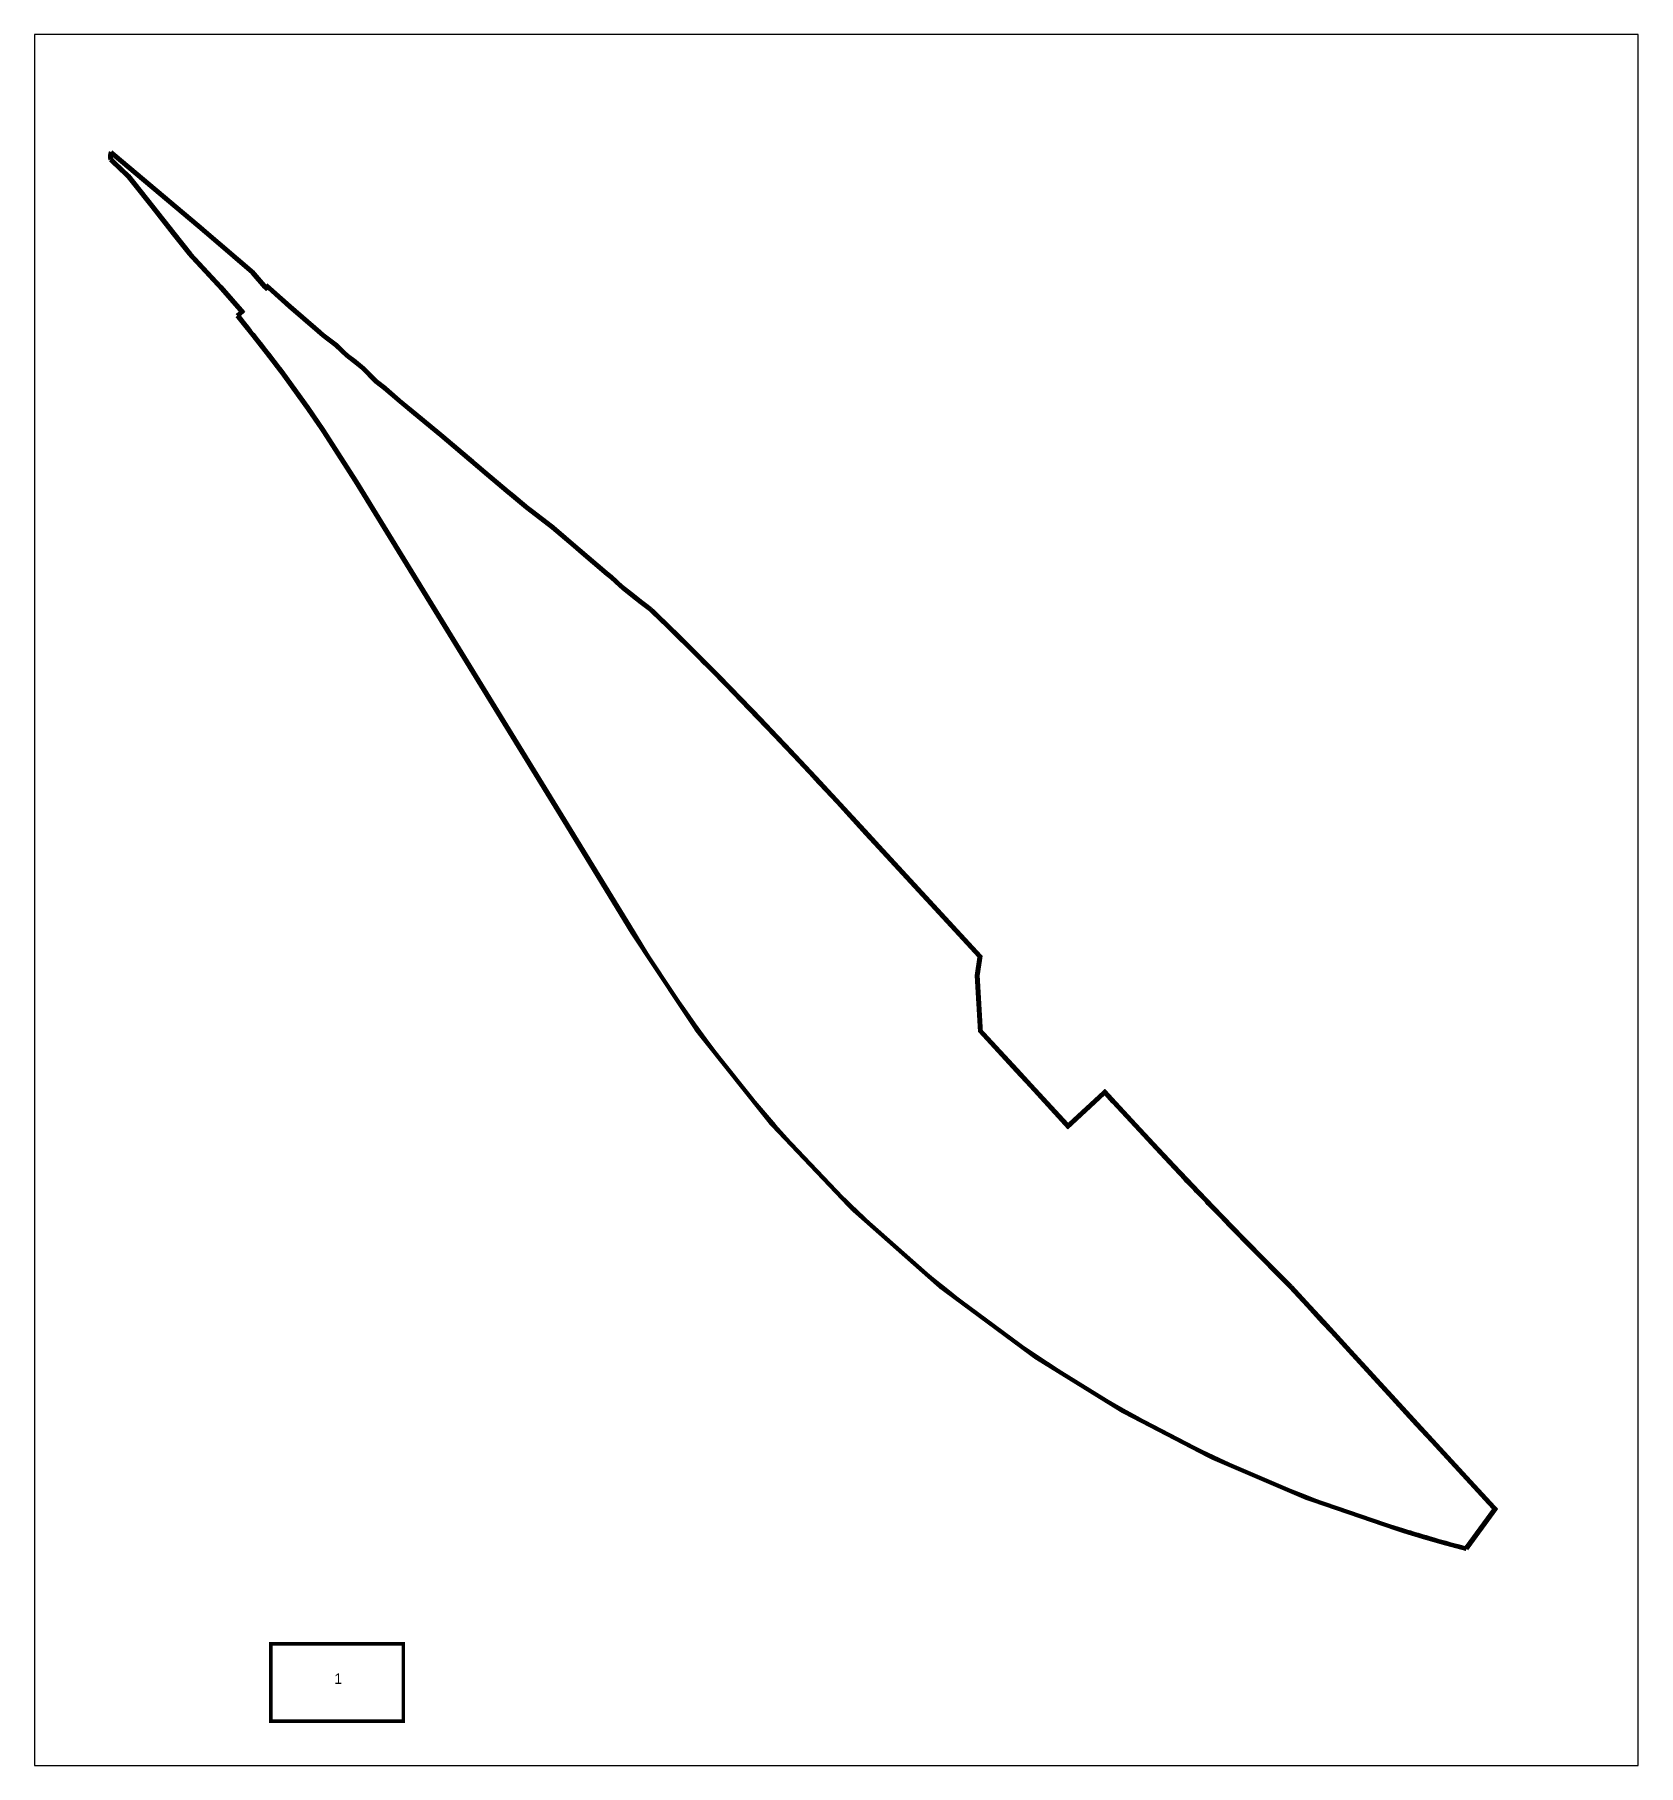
# Model space of a CAD drawing. Extents: x 184756 to 185706, y 656130 to 657155.
import ezdxf

# ---------------------------------------------------------------- set-up
doc = ezdxf.new("R2010")
doc.units = 0
doc.header["$LTSCALE"] = 1.25
doc.header["$MEASUREMENT"] = 0
for name, color, linetype in [('hadpasa', 255, 'Continuous'), ('pgvul1', 253, 'Continuous'), ('pgvul2', 152, 'Continuous')]:
    doc.layers.add(name, color=color, linetype=linetype)
doc.styles.add('style1', font='hebtxt.shx')

# ---------------------------------------------------------------- blocks, each defined once
blk = doc.blocks.new('hadpasa')
at = {"layer": 'hadpasa', "const_width": 0.25}
blk.add_lwpolyline([(-4.82, -2.88), (-4.82, 2.64), (4.65, 2.64), (4.65, -2.88)], close=True, dxfattribs=at)
at = {"style": 'style1', "flags": 1}
for tag, p in [('SIZE', (-0.39, 1.6)), ('SCALE', (-0.35, 0.67)), ('PAGES', (-0.32, -1.12))]:
    blk.add_attdef(tag, p, '', height=0.75, dxfattribs=at)
at = {"style": 'style1'}
blk.add_attdef('PAGE', (-0.28, -0.22), '', height=0.75, dxfattribs=at)

msp = doc.modelspace()

# ---------------------------------------------------------------- linework, layer by layer
at = {"layer": 'hadpasa'}
msp.add_lwpolyline([(184755.6, 656129.7), (185705.6, 656129.7), (185705.6, 657154.7), (184755.6, 657154.7)], close=True, dxfattribs=at)
at = {"layer": 'pgvul1', "flags": 128}
msp.add_lwpolyline([(184801.6, 657082.9, 0.078462), (184801.8, 657081.3), (184803.7, 657079.4), (184811.8, 657071.7), (184826, 657053.8), (184838.6, 657037.8), (184848.6, 657025.3), (184866.5, 657006), (184879.9, 656990.6), (184877.3, 656988.1, -0.008445), (184903.6, 656954.5), (184918, 656934.5), (184927, 656921.5), (184946.9, 656890.5), (185070.1, 656690), (185110.7, 656623.7, 0.109053), (185349.3, 656372.6, 0.074838), (185565.9, 656270, 0.012504), (185603.3, 656259.3), (185619.4, 656281.4), (185616.4, 656284.6), (185605.6, 656296.4), (185582.8, 656321.1), (185573.7, 656331.1), (185559.4, 656346.7), (185533.7, 656374.7), (185523.5, 656385.9), (185518.2, 656391.5), (185509.1, 656401.5), (185499, 656412.4, -0.006276), (185454.9, 656457.2, -0.00221), (185436.5, 656476.4), (185430.5, 656482.9), (185419.4, 656494.7), (185407.2, 656507.8), (185394, 656522.1), (185389.5, 656527), (185367.7, 656506.8), (185345.2, 656531.3), (185336.6, 656540.5), (185314.9, 656564.1), (185312.9, 656597.6), (185314.6, 656608.3), (185255.2, 656672.8), (185247.7, 656680.9), (185230.6, 656699.5), (185217.1, 656714), (185216.8, 656714.3), (185204.7, 656727.2), (185200, 656732.2), (185193.7, 656738.8), (185183.5, 656749.6), (185173.8, 656759.6), (185164.6, 656769.1), (185155.8, 656778.1, 0.006322), (185119.8, 656813.5), (185114.4, 656817.6), (185108.9, 656822), (185103.7, 656826.1), (185101.8, 656827.6), (185096.7, 656832.4), (185094.2, 656834.4), (185079.3, 656847.1), (185074.7, 656851.1), (185061.8, 656862.1), (185049, 656872), (185046.5, 656873.8), (185038.2, 656880.8), (185034.7, 656883.6), (185020.7, 656895.4), (185017.9, 656897.8), (185014.1, 656901.1), (185014, 656901.2), (185012.9, 656902.1), (184995.6, 656916.7), (184980.1, 656929.6), (184971.5, 656936.6), (184962.3, 656944.6), (184957.1, 656948.6), (184949.3, 656956.5), (184944.6, 656960.3), (184939.9, 656963.9), (184933.4, 656970.1), (184925.9, 656975.7), (184923, 656978.3), (184906.1, 656993), (184893.7, 657004), (184892.8, 657003.1), (184891.4, 657004.6), (184884.1, 657013.1), (184860.2, 657033.6), (184852.4, 657040.3)], format="xyb", close=True, dxfattribs=at)
at = {"layer": 'pgvul2', "const_width": 2.5, "flags": 128}
msp.add_lwpolyline([(184800.9, 657085.2, 0.181487), (184800.6, 657080.7), (184802.8, 657078.5), (184810.9, 657070.8), (184825.1, 657053), (184837.6, 657037), (184847.6, 657024.5), (184865.5, 657005.2), (184878.2, 656990.7), (184875.6, 656988.2, -0.008668), (184902.6, 656953.8), (184917, 656933.8), (184926, 656920.8), (184945.9, 656889.8), (185069.1, 656689.3), (185109.6, 656623, 0.109052), (185348.6, 656371.5, 0.074837), (185565.6, 656268.8, 0.012776), (185603.8, 656257.9), (185621, 656281.5), (185617.3, 656285.5), (185606.5, 656297.2), (185583.8, 656321.9), (185574.6, 656331.9), (185560.3, 656347.5), (185534.6, 656375.5), (185524.4, 656386.7), (185519.2, 656392.4), (185510, 656402.3), (185499.9, 656413.3, -0.006279), (185455.8, 656458.1, -0.00221), (185437.5, 656477.3), (185431.4, 656483.7), (185420.3, 656495.5), (185408.1, 656508.6), (185394.9, 656522.9), (185389.6, 656528.7), (185367.8, 656508.6), (185346.1, 656532.1), (185337.6, 656541.4), (185316.1, 656564.6), (185314.2, 656597.5), (185315.9, 656608.7), (185256.1, 656673.6), (185248.6, 656681.8), (185231.5, 656700.3), (185218, 656714.9), (185217.7, 656715.2), (185205.6, 656728.1), (185200.9, 656733.1), (185194.6, 656739.7), (185184.4, 656750.5), (185174.7, 656760.5), (185165.5, 656770), (185156.7, 656779, 0.006332), (185120.6, 656814.5), (185115.2, 656818.6), (185109.7, 656823), (185104.4, 656827.1), (185102.6, 656828.6), (185097.5, 656833.4), (185095, 656835.4), (185080.2, 656848), (185075.5, 656852), (185062.6, 656863.1), (185049.7, 656873), (185047.3, 656874.8), (185039, 656881.8), (185035.5, 656884.6), (185021.6, 656896.3), (185018.7, 656898.8), (185014.9, 656902), (185014.8, 656902.2), (185013.7, 656903.1), (184996.4, 656917.7), (184980.9, 656930.5), (184972.3, 656937.5), (184963.1, 656945.6), (184957.9, 656949.6), (184950.1, 656957.4), (184945.4, 656961.3), (184940.7, 656964.8), (184934.2, 656971.1), (184926.7, 656976.7), (184923.8, 656979.3), (184906.9, 656993.9), (184893.6, 657005.7), (184892.8, 657004.9), (184892.3, 657005.5), (184885, 657014), (184861, 657034.5), (184853.2, 657041.2)], format="xyb", close=True, dxfattribs=at)

# ---------------------------------------------------------------- block references
at = {"layer": 'hadpasa', "xscale": 8.293254682444967, "yscale": 8.293254682444967, "zscale": 8.293254682444967}
msp.add_blockref('hadpasa', (184935.5, 656179.8), dxfattribs=at).add_auto_attribs({'PAGE': '1'})

doc.saveas('drawing.dxf')
